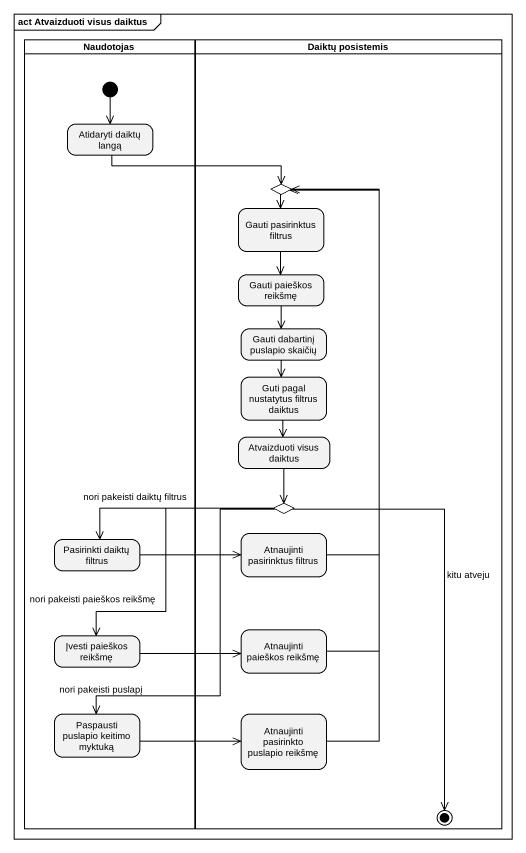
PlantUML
@startuml
mainframe act Atvaizduoti visus daiktus
hide empty description
state Naudotojas <<partition>> {
  state "Atidaryti daiktų langą" as Atidaryti_daiktų_langą
  state "Pasirinkti daiktų filtrus" as Pasirinkti_daiktų_filtrus
  state "Įvesti paieškos reikšmę" as Įvesti_paieškos_reikšmę
  state "Paspausti puslapio keitimo myktuką" as Paspausti_puslapio_keitimo
  [*] --> Atidaryti_daiktų_langą
}
state "Daiktų posistemis" as Daiktų_posistemis <<partition>> {
  state choice1 <<choice>>
  state "Gauti pasirinktus filtrus" as Gauti_pasirinktus_filtrus
  state "Gauti paieškos reikšmę" as Gauti_paieškos_reikšmę
  state "Gauti dabartinį puslapio skaičių" as Gauti_dabartinį_puslapio
  state "Guti pagal nustatytus filtrus daiktus" as Guti_pagal_nustatytus
  state "Atvaizduoti visus daiktus" as Atvaizduoti_visus_daiktus
  state choice2 <<choice>>
  state "Atnaujinti pasirinktus filtrus" as Atnaujinti_pasirinktus
  state "Atnaujinti paieškos reikšmę" as Atnaujinti_paieškos_reikšmę
  state "Atnaujinti pasirinkto puslapio reikšmę" as Atnaujinti_pasirinkto
  choice2 --> [*] : kitu atveju
}
Atidaryti_daiktų_langą -right-> choice1
choice1 --> Gauti_pasirinktus_filtrus
Gauti_pasirinktus_filtrus --> Gauti_paieškos_reikšmę
Gauti_paieškos_reikšmę --> Gauti_dabartinį_puslapio
Gauti_dabartinį_puslapio --> Guti_pagal_nustatytus
Guti_pagal_nustatytus --> Atvaizduoti_visus_daiktus
Atvaizduoti_visus_daiktus --> choice2
choice2 -left-> Pasirinkti_daiktų_filtrus : nori pakeisti daiktų filtrus
choice2 --> Įvesti_paieškos_reikšmę : nori pakeisti paieškos reikšmę
choice2 --> Paspausti_puslapio_keitimo : nori pakeisti puslapį
Pasirinkti_daiktų_filtrus -right-> Atnaujinti_pasirinktus
Atnaujinti_pasirinktus -up-> choice1
Įvesti_paieškos_reikšmę -right-> Atnaujinti_paieškos_reikšmę
Atnaujinti_paieškos_reikšmę -up-> choice1
Paspausti_puslapio_keitimo -right-> Atnaujinti_pasirinkto
Atnaujinti_pasirinkto -up-> choice1
@enduml
